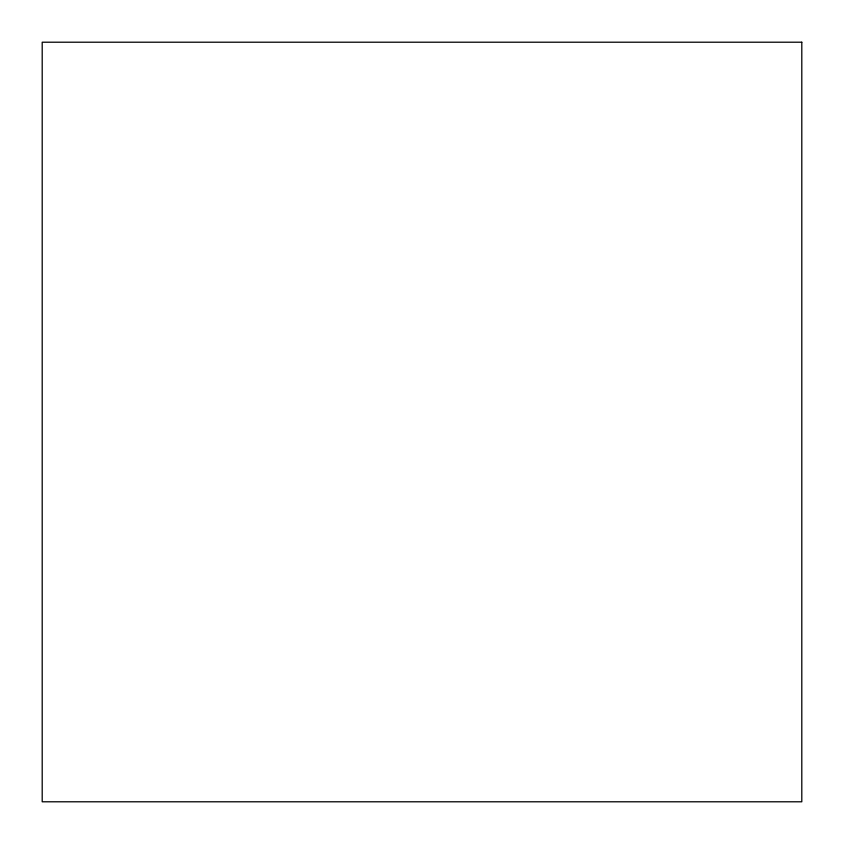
<?xml version="1.0" encoding="UTF-8"?>
<svg xmlns="http://www.w3.org/2000/svg" width="844" height="844" viewBox="0 0 844 844"><rect width="100%" height="100%" fill="white"/><g stroke="black" fill="none" stroke-linecap="round" stroke-linejoin="round"><path stroke-width="1.27" d="M801.8 42.211L42.2 42.211L42.2 801.789L801.8 801.789L801.8 42.211"/></g></svg>
